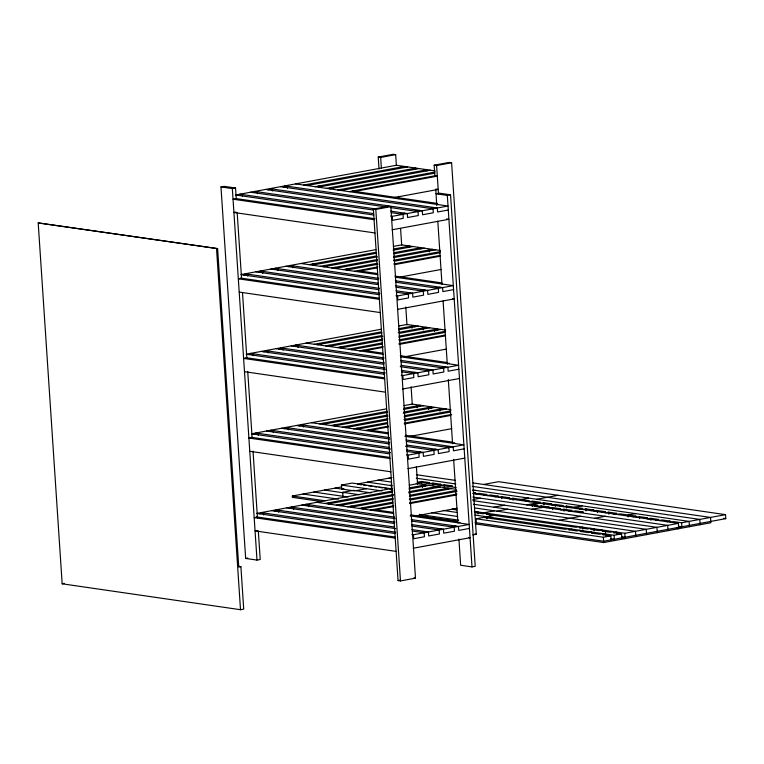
<?xml version="1.0" encoding="UTF-8"?>
<svg xmlns="http://www.w3.org/2000/svg" width="764" height="764" viewBox="0 0 764 764"><rect width="100%" height="100%" fill="white"/><g stroke="black" fill="none" stroke-linecap="round" stroke-linejoin="round"><path stroke-width="1.15" d="M379.03 168.968L378.237 157.069L393.24 154.29L395.676 154.643L396.382 165.358M258.318 530.923L260.218 559.496L257 560.088L245.655 558.446L220.977 186.941L224.196 186.349L235.541 188.001L236.257 198.716M378.237 157.069L380.673 157.422L395.676 154.643M38.2 222.916L217.606 248.625L238.76 567.05L240.899 566.659L243.716 609.118L240.507 609.71L62.17 583.801L38.2 222.916L217.606 248.625M220.977 186.941L232.332 188.593L235.541 188.001M238.053 195.336L242.341 194.543L242.465 196.529M253.056 192.557L257.344 191.764L257.478 193.76M268.059 189.787L272.347 188.994L272.481 190.981M283.062 187.018L287.35 186.225L287.484 188.211M303.738 185.06L404.49 166.437M236.248 198.611L233.039 199.203L374.083 219.698M306.985 185.537L407.728 166.905M315.093 186.712L415.836 168.09M434.878 175.911L434.172 165.186L449.175 162.417L451.61 162.77L476.278 534.265L472.82 534.905M318.33 187.18L419.073 168.558M434.172 165.186L436.607 165.54L451.61 162.77M326.438 188.364L427.181 169.732M329.685 188.832L430.428 170.2M337.783 190.007L435.022 172.034M341.031 190.475L434.745 173.151M236.057 212.077L233.918 212.478L374.962 232.963M349.138 191.659L435.824 175.634M354.782 191.42L437.304 176.159L434.878 175.806M394.023 197.589L438.192 189.424L435.757 189.071M373.376 209.078L388.379 206.309L390.815 206.662L415.482 578.157L400.479 580.936L398.054 580.583L373.376 209.078L375.812 209.431L390.815 206.662M450.54 194.81L439.195 193.168L435.977 193.76L447.322 195.412L450.54 194.81L475.218 566.315L471.999 566.907L460.654 565.255L458.916 539.059M400.584 213.987L404.872 213.194M415.587 211.217L419.875 210.425M430.59 208.438L434.878 207.646M390.681 216.088L392.304 216.327L448.029 206.022L295.639 183.885M448.296 210.005L437.581 211.981L437.314 207.999L284.915 185.872M392.094 229.792L448.907 219.287L446.482 218.934M375.898 249.627L240.908 274.591L379.125 294.665M393.47 246.38L401.663 244.862L440.341 250.487M243.334 274.944L247.622 274.152L247.756 276.138M258.347 272.165L262.625 271.373L262.759 273.369M273.35 269.396L277.638 268.603L277.762 270.59M288.353 266.617L292.641 265.824L292.774 267.82M309.028 264.669L375.802 252.321M393.374 249.074L409.771 246.046M241.539 278.22L238.32 278.812L379.364 299.297M312.275 265.137L376.7 253.228M393.097 250.2L413.018 246.514M320.374 266.321L376.604 255.921M394.176 252.674L421.126 247.689M323.621 266.789L377.512 256.828M393.909 253.791L424.364 248.166M331.729 267.963L377.416 259.521M393.813 256.484L432.472 249.341M334.966 268.441L377.139 260.639M393.546 257.611L435.709 249.809M343.074 269.616L377.044 263.332M393.45 260.304L440.303 251.642M346.321 270.084L377.951 264.239M394.348 261.202L440.035 252.76M354.42 271.268L377.855 266.932M393.67 264.01L440.159 255.415M360.073 271.019L377.502 267.801M394.94 264.573L440.274 256.198M400.47 276.988L441.153 269.463M405.875 293.596L410.163 292.803M420.878 290.826L425.166 290.034M435.881 288.047L440.169 287.254M395.962 295.697L397.586 295.935L453.319 285.631L395.274 277.198M453.587 289.613L442.862 291.59L442.604 287.608L395.351 280.751M397.375 309.401L454.198 298.896L452.574 298.657M381.179 329.236L246.189 354.2L384.416 374.274M398.751 325.989L406.954 324.471L445.632 330.096M248.625 354.553L252.913 353.761L253.046 355.747M263.628 351.774L267.916 350.982L268.049 352.978M278.631 349.005L282.919 348.212L283.052 350.198M293.634 346.226L297.922 345.433L298.055 347.429M314.319 344.277L381.093 331.929M398.665 328.682L415.062 325.655M246.829 357.829L243.611 358.421L384.655 378.906M317.557 344.745L381.99 332.837M398.388 329.8L418.3 326.123M325.665 345.93L381.895 335.53M398.292 332.493L426.407 327.298M328.912 346.398L382.793 336.437M399.19 333.4L429.654 327.766M337.01 347.572L382.697 339.13M399.104 336.093L437.762 328.95M340.257 348.05L382.43 340.247M398.827 337.22L441 329.418M348.365 349.224L382.334 342.94M398.732 339.913L445.593 331.242M351.602 349.692L382.067 344.058M399.639 340.811L445.317 332.369M359.71 350.867L383.136 346.541M398.961 343.619L445.45 335.024M365.354 350.628L382.793 347.41M399.066 344.402L445.555 335.797M404.595 356.807L446.443 349.072M447.255 363.588L449.404 363.187M411.156 373.204L415.444 372.412M426.169 370.435L430.447 369.642M441.172 367.656L445.46 366.863M401.253 375.305L402.876 375.544L458.61 365.24L400.565 356.807M458.868 369.213L448.153 371.199L447.885 367.217L400.632 360.35M402.666 389.01L459.489 378.505M386.469 408.845L251.48 433.799L389.697 453.883M404.041 405.598L412.245 404.08L450.922 409.695M253.915 434.153L258.203 433.36L258.327 435.356M268.918 431.383L273.206 430.59L273.34 432.577M283.921 428.604L288.209 427.811L288.343 429.807M298.925 425.834L303.212 425.042L303.346 427.028M319.6 423.886L387.549 411.318M403.946 408.291L420.353 405.254M252.11 437.438L248.892 438.03L389.946 458.515M322.847 424.354L387.281 412.445M403.678 409.408L423.59 405.732M330.955 425.529L387.186 415.138M403.583 412.102L431.698 406.906M334.193 426.006L388.083 416.036M403.306 413.228L434.936 407.374M342.301 427.181L387.988 418.739M404.385 415.702L443.044 408.559M345.548 427.649L387.72 419.856M404.118 416.819L446.291 409.026M353.646 428.833L387.625 422.549M404.022 419.512L450.884 410.851M356.893 429.301L387.348 423.667M404.92 420.42L450.607 411.977M365.001 430.476L388.427 426.15M404.242 423.218L451.686 414.451M370.645 430.237L388.083 427.009M404.357 424.001L450.846 415.406M408.721 436.626L451.725 428.68M452.546 443.196L454.685 442.795M416.447 452.813L420.735 452.021M431.45 450.034L435.738 449.242M446.453 447.265L450.741 446.472M406.543 454.914L408.167 455.143L463.891 444.839L404.824 436.263M464.159 448.821L453.444 450.808L453.176 446.825L405.923 439.959M407.957 468.618L464.77 458.113M343.848 488.635L341.699 489.027L341.441 485.054L352.156 483.068L392.008 488.855M321.911 501.623L292.44 497.345L292.345 496.017L341.651 486.897M357.724 483.927L392.018 477.586M292.44 497.345L294.579 496.944M342.96 496.294L342.702 492.312L353.417 490.326L371.132 492.904M355.852 490.679L366.567 488.702M418.357 482.065L421.566 481.473L429.674 482.657L426.455 483.249M416.237 483.536L421.594 482.542L456.156 487.566M391.76 488.454L256.771 513.408L394.988 533.492M409.332 485.207L417.526 483.688L456.203 489.304M259.197 513.761L263.484 512.969L263.618 514.965M274.209 510.992L278.488 510.199L278.621 512.186M289.212 508.213L293.5 507.42L293.624 509.416M304.215 505.443L308.503 504.651L308.637 506.637M429.702 483.717L432.921 483.125L441.019 484.3L437.81 484.892M324.891 503.495L392.839 490.927M409.237 487.9L425.634 484.863M257.401 517.037L254.183 517.639L395.227 538.123M328.138 503.963L392.562 492.054M408.96 489.017L428.881 485.341M441.048 485.369L444.266 484.768L452.374 485.952L449.156 486.544M336.236 505.138L393.641 494.528M408.874 491.71L436.989 486.515M339.483 505.615L393.374 495.645M408.597 492.828L440.226 486.983M347.591 506.79L393.279 498.338M409.676 495.311L448.334 488.158M350.829 507.258L393.002 499.465M409.408 496.428L451.572 488.635M483.564 484.462L498.567 481.692L725.533 514.659L725.8 518.641L603.617 541.227L475.103 522.557M358.937 508.432L392.906 502.158M409.313 499.121L456.165 490.459M362.184 508.91L392.639 503.275M410.211 500.028L457.063 491.367M257.21 530.502L255.061 530.904L396.115 551.388M472.954 490.708L475.093 490.316M370.282 510.085L393.718 505.749M409.533 502.827L456.977 494.06M375.936 509.846L393.364 506.618M409.638 503.61L456.137 495.015M473.556 493.277L475.695 492.875L473.384 492.541M475.724 493.945L478.942 493.343L487.05 494.528L483.832 495.12M487.079 495.588L490.287 494.996L498.395 496.17L495.177 496.772M472.906 499.551L480.413 498.157M498.424 497.24L501.642 496.648L509.741 497.822L506.532 498.414M415.167 516.025L457.015 508.28M455.373 508.681L452.164 509.273L456.796 509.941M509.769 498.882L512.988 498.29L529.204 500.649L525.985 501.241M62.17 583.801L64.31 583.409M521.096 499.475L528.592 498.08M493.831 507.191L504.546 505.205M536.7 499.264L558.14 495.301M529.223 501.709L532.441 501.117L540.549 502.292L526.616 504.87M483.746 512.797L494.461 510.82M486.181 513.15L482.963 513.742L474.855 512.568L478.073 511.976L478.207 513.962M496.896 511.173L507.611 509.187M532.393 506.618L532.26 504.632L539.766 503.247M540.578 503.361L543.787 502.769L551.894 503.944L548.686 504.536M245.655 558.446L247.803 558.045M534.724 506.045L537.932 505.453L532.26 504.632M537.961 506.522L541.179 505.93L549.287 507.105L546.069 507.697M476.354 522.738L476.087 518.766L483.593 517.371L565.465 529.271L568.683 528.669M494.308 515.394L486.811 516.779L486.945 518.775M551.923 505.014L555.141 504.412L563.249 505.596L560.031 506.188M457.837 522.805L459.976 522.404M532.107 509.206L542.832 507.229M549.316 508.165L552.525 507.573L560.633 508.748L557.414 509.349M421.738 532.422L426.026 531.629M436.741 529.643L441.029 528.85M451.744 526.874L456.032 526.081M563.269 506.656L566.487 506.064L582.703 508.423L579.484 509.015M411.825 534.523L413.448 534.752L469.182 524.448L410.115 515.872M560.661 509.817L563.88 509.225L571.978 510.4L568.769 510.992M574.595 507.239L582.092 505.854M469.449 528.43L458.725 530.417L458.467 526.434L411.213 519.568M572.007 511.469L575.225 510.868L583.333 512.052L580.115 512.644M582.731 509.483L585.94 508.891L594.048 510.065L590.83 510.658M594.077 511.135L597.295 510.533L605.394 511.718L602.185 512.31M559.315 520.236L580.745 516.273M413.238 548.227L470.061 537.722L468.437 537.484M605.422 512.778L608.641 512.186L616.749 513.36L613.53 513.962M594.526 518.279L605.241 516.292M616.777 514.43L619.986 513.838L636.202 516.187L632.984 516.789M635.6 513.628L628.094 515.012L628.228 516.999M579.399 526.692L576.18 527.284L486.21 514.22L489.418 513.618L489.552 515.614M571.921 529.146L568.712 529.739L576.81 530.913L580.029 530.321M636.231 517.257L639.439 516.665L647.547 517.839L644.329 518.431M590.744 528.344L587.535 528.936L579.427 527.762L582.636 527.16L582.77 529.156M583.276 530.789L580.057 531.391L588.165 532.565L591.374 531.973M647.576 518.899L650.794 518.307L658.893 519.491L655.684 520.083M602.099 529.987L598.88 530.579L590.773 529.404L593.991 528.812L594.125 530.799M594.621 532.441L591.403 533.033L599.511 534.217L602.729 533.616M658.921 520.551L662.14 519.959L670.248 521.134L667.029 521.726M613.444 531.639L610.226 532.231L602.118 531.056L605.336 530.464L605.47 532.451M670.276 522.204L673.485 521.602L681.593 522.786L725.533 514.659M476.087 518.766L603.359 537.245L610.856 535.86L611.124 539.842M475.027 515.07L614.075 535.268L621.581 533.883L621.839 537.856M474.339 511.431L624.79 533.282L678.375 523.378L678.728 528.688L676.369 528.344M398.054 580.583L400.355 580.153M475.189 523.884L603.713 542.555L710.883 522.738L710.53 517.438L473.078 482.943M435.06 170.878L396.382 165.263L235.618 194.982L373.835 215.056M401.272 167.029L404.509 167.497M412.617 168.682L415.864 169.15M423.972 170.324L427.21 170.802M306.956 184.468L310.203 184.936M318.301 186.12L321.548 186.588M329.656 187.763L332.894 188.24M341.002 189.415L344.249 189.883M352.347 191.067L437.562 203.444M280.636 186.664L433.026 208.792L433.293 212.774L422.568 214.76L422.311 210.778L269.912 188.641M265.624 189.434L387.31 207.111M390.853 207.627L418.023 211.571L418.29 215.553L407.565 217.53L407.308 213.548L390.767 211.15M254.909 191.411L375.411 208.916M250.621 192.203L373.481 210.052M391.206 212.631L403.02 214.34L403.277 218.323L392.562 220.309L392.304 216.327M239.906 194.19L373.395 213.576M235.532 198.506L374.943 218.762M406.563 246.638L409.8 247.106M417.908 248.29L421.145 248.758M432.5 250.411L429.253 249.933L429.387 251.929M312.247 264.077L315.484 264.545M323.592 265.729L326.839 266.197M334.938 267.371L338.185 267.839M346.293 269.023L349.53 269.491M357.638 270.666L377.483 273.55M394.988 276.091L441.688 282.881M300.921 263.494L377.769 274.658M290.205 265.471L378.81 278.344M285.917 266.264L378.065 279.653M395.781 282.222L438.316 288.4L438.574 292.383L427.859 294.369L427.592 290.387L395.704 285.755M275.202 268.25L377.979 283.177M270.914 269.043L378.419 284.657M396.134 287.226L423.313 291.179L423.571 295.162L412.856 297.139L412.589 293.156L396.058 290.759M260.199 271.019L379.517 288.353M255.911 271.812L378.772 289.661M396.487 292.24L408.301 293.949L408.568 297.931L397.853 299.918L397.586 295.935M245.196 273.798L379.87 293.357M240.822 278.115L379.059 298.199M239.199 292.077L380.252 312.572M415.091 326.715L411.844 326.247L411.977 328.233M426.436 328.367L423.199 327.89L423.323 329.886M437.782 330.01L434.544 329.542L434.678 331.528M317.528 343.685L320.775 344.153M328.883 345.328L332.12 345.805M340.228 346.98L343.475 347.448M351.574 348.632L354.821 349.1M362.929 350.275L382.774 353.159M400.279 355.699L446.969 362.48M306.211 343.103L383.06 354.267M295.496 345.08L384.091 357.953M291.208 345.872L383.356 359.261M401.071 361.83L443.597 368.009L443.865 371.992L433.15 373.968L432.882 369.996L400.985 365.354M280.493 347.859L384.445 362.957M276.205 348.651L383.709 364.266M400.24 366.663L428.594 370.788L428.862 374.761L418.147 376.748L417.879 372.765L401.339 370.368M265.48 350.628L384.798 367.962M261.202 351.421L385.237 369.442M401.778 371.839L413.591 373.558L413.859 377.54L403.144 379.517L402.876 375.544M250.477 353.407L385.151 372.966M246.103 357.724L384.34 377.798M244.49 371.686L385.533 392.18M420.372 406.324L417.134 405.856L417.268 407.842M431.727 407.976L428.48 407.498L428.614 409.494M443.072 409.619L439.835 409.151L439.959 411.137M322.819 423.294L326.066 423.762M334.164 424.937L337.411 425.405M345.519 426.589L348.756 427.057M356.864 428.232L360.111 428.709M368.21 429.884L388.055 432.768M405.569 435.308L452.259 442.089M311.502 422.712L388.341 433.866M300.777 424.688L389.382 437.562M296.499 425.481L389.821 439.033M406.362 441.439L448.888 447.618L449.156 451.6L438.431 453.577L438.173 449.595L406.276 444.963M285.774 427.458L389.736 442.566M281.486 428.251L388.991 443.874M405.531 446.272L433.885 450.388L434.153 454.37L423.428 456.356L423.17 452.374L406.629 449.967M270.771 430.237L388.905 447.398M266.483 431.03L390.528 449.051M407.069 451.448L418.882 453.167L419.14 457.149L408.425 459.126L408.167 455.143M255.768 433.007L390.442 452.574M251.394 437.333L389.63 457.407M723.451 518.298L725.8 518.641M416.37 474.702L455.363 480.365M249.78 451.295L390.824 471.78M416.294 478.235L455.793 483.965M472.238 486.362L699.814 519.415L700.168 524.725M472.773 489.972L689.099 521.401L689.453 526.702M388.809 478.178L391.158 478.522M425.663 485.933L422.425 485.455L422.549 487.451M433.771 487.107L437.008 487.575M445.116 488.759L448.363 489.227M472.725 493.506L678.375 523.378M378.084 480.164L391.053 482.046M678.384 526.262L681.86 526.768L681.593 522.786M472.926 497.068L667.66 525.355L668.013 530.665M367.369 482.141L392.133 485.742M472.897 500.611L656.944 527.341L657.298 532.651M357.829 484.3L361.372 484.815M363.731 485.15L366.08 485.493M368.439 485.837L371.982 486.353M374.341 486.697L376.7 487.04M379.059 487.384L382.592 487.89M384.951 488.234L387.31 488.578M389.669 488.922L392.027 489.266M341.441 485.054L381.847 490.918M473.527 504.24L646.229 529.318L646.583 534.628M474.482 507.917L635.505 531.305L635.858 536.614M335.215 488.091L354.601 490.908M342.702 492.312L359.156 494.7M324.499 490.068L343.361 492.809M621.581 533.883L613.473 532.699L616.682 532.107L616.815 534.103M443.206 510.447L457.349 512.501M313.784 492.054L347.973 497.02M621.524 536.748L625.057 537.264M610.856 535.86L602.748 534.685L605.967 534.093L606.1 536.08M622.784 538.248L625.143 538.591L624.79 533.282M303.069 494.031L338.433 499.169M431.584 512.701L457.617 516.483M610.799 538.735L614.342 539.25M292.345 496.017L325.359 500.812M419.684 514.516L458.601 520.16M418.596 515.671L457.502 521.315M328.109 502.893L331.347 503.371M339.455 504.546L342.702 505.014M350.8 506.198L354.047 506.666M362.155 507.84L365.393 508.318M373.5 509.493L393.345 512.377M410.851 514.917L457.55 521.697M316.783 502.311L393.632 513.475M306.068 504.297L394.673 517.161M301.78 505.09L395.112 518.641M411.643 521.048L454.179 527.227L454.437 531.209L443.722 533.186L443.454 529.204L411.567 524.572M291.065 507.067L395.026 522.175M474.664 534.036L476.278 534.265M286.777 507.859L394.281 523.474M411.997 526.052L439.176 529.996L439.434 533.979L428.719 535.965L428.451 531.983L411.911 529.576M276.062 509.846L394.195 527.007M271.774 510.639L395.819 528.65M412.35 531.056L424.163 532.775L424.431 536.758L413.716 538.735L413.448 534.752M261.059 512.615L395.733 532.183M256.685 516.932L394.921 537.016M413.868 577.928L415.482 578.157M238.54 566.315L240.899 566.659M650.794 518.307L650.918 520.303M639.439 516.665L639.573 518.651M614.075 535.268L614.428 540.578M608.641 512.186L608.774 514.172M603.359 537.245L603.713 542.555M597.295 510.533L597.419 512.529M585.94 508.891L586.074 510.877M566.487 506.064L566.621 508.05M563.88 509.225L564.004 511.211M555.141 504.412L555.275 506.408M552.525 507.573L552.659 509.569M543.787 502.769L543.92 504.756M541.179 505.93L541.313 507.917M512.988 498.29L513.121 500.286M501.642 496.648L501.767 498.634M447.322 195.412L471.999 566.907M436.607 165.54L438.498 194.123M435.833 190.198L436.769 205.669M437.801 221.149L441.984 284.256M443.091 300.921L447.284 364.027M448.315 379.507L452.584 443.808M453.615 459.288L457.894 522.404M444.266 484.768L444.4 486.763M432.921 483.125L433.045 485.111M421.566 481.473L421.699 483.469M398.445 196.319L398.598 198.697M400.575 228.465L401.683 245.139M405.799 307.052L406.983 324.92M411.099 386.832L412.283 404.691M416.399 466.613L417.583 484.471M419.56 514.239L419.713 516.617M380.673 157.422L381.379 168.137M375.812 209.431L400.479 580.936M391.216 484.147L391.483 488.12M237.203 213.003L241.558 278.488M242.503 292.784L246.858 358.268M247.727 371.371L252.149 438.049M253.027 451.142L257.449 517.82M232.332 188.593L257 560.088M216.537 248.825L240.507 609.71"/></g></svg>
